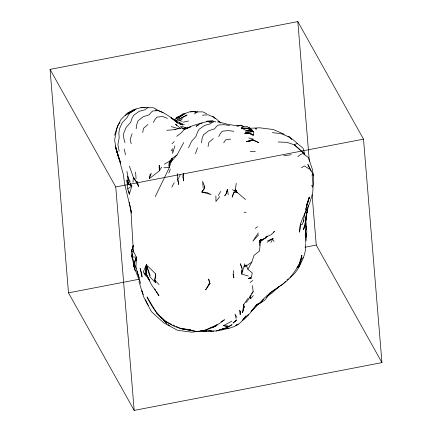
<?xml version="1.0" encoding="UTF-8"?>
<svg xmlns="http://www.w3.org/2000/svg" width="432" height="432" viewBox="0 0 432 432"><rect width="100%" height="100%" fill="white"/><g stroke="black" fill="none" stroke-linecap="round" stroke-linejoin="round"><path stroke-width="0.65" d="M132.003 254.524L131.987 256.948L135.092 270.778M137.047 270.799L140.638 283.527L133.866 266.587L134.471 263.488L134.001 262.413L139.174 277.771M243.043 126.29L247.261 126.538L250.15 128.574L253.498 131.711L249.464 130.329L244.922 133.731L250.393 133.267L253.368 135.162L250.182 133.558L244.922 133.731L249.853 131.576L253.498 131.711L249.399 129.967L246.407 130.621L244.922 133.731L251.348 131.836L253.498 131.711L248.449 128.574L249.674 127.85L253.498 131.711L253.368 135.162L250.544 134.498M146.205 268.78L146.362 264.827L155.731 273.942L154.818 280.174L155.59 282.825L149.899 276.799L146.362 264.827L143.343 271.852L144.817 274.952M172.751 150.088L172.622 153.441L174.917 145.838M304.058 220.028L302.022 224.867L300.559 224.003L300.645 227.399L299.317 232.151C299.268 220.228 307.908 210.541 310.792 199.341C314.269 191.624 312.784 182.957 312.082 174.787L313.373 174.89L313.724 182.822L312.584 187.24M145.919 276.032L145.028 273.278L146.362 264.827L146.772 274.99L149.683 280.827L145.94 274.509L146.362 264.827L150.244 275.611M241.936 270.2L241.731 274.136L248.265 275.972M136.15 109.253L133.537 109.674L127.31 113.189L120.933 119.545L118.055 125.242L116.743 128.898L114.647 139.865L115.641 146.659L123.293 174.263L124.648 183.854L130.912 210.357L133.348 251.154L136.463 257.202L135.934 266.819L136.48 268.542M159.149 167.8L159.284 165.596L159.295 170.878L149.229 178.74L150.244 174.053M306.547 233.172L306.072 240.721L305.305 242.476M133.029 182.201L133.364 177.46L129.438 166.163M306.067 223.868L305.208 235.154M134.563 264.082L133.866 266.587L133.758 261.166L132.008 256.916L133.439 249.912M233.501 270.486L233.188 274.595L233.901 277.803L233.183 274.504M305.618 221.621L306.31 214.402M306.126 220.147L306.715 214.186M172.087 160.083L172.276 158.236L177.034 154.937L183.735 142.555M243.788 304.376L242.492 312.795L244.048 307.606L243.788 304.376L248.076 298.242M240.176 314.512L240.473 311.904L239.582 310.581L240.176 314.512L240.559 311.31L239.582 310.581M259.308 245.533L259.897 240.424L261.149 239.501M305.456 221.432L303.491 229.678L306.018 223.49L305.969 216.95L308.47 205.448M305.602 220.153L305.969 216.95M236.234 183.362L235.246 190.739L245.533 199.557M136.139 128.806L136.739 124.551L138.105 120.701L143.332 116.656L149.224 114.772L151.108 112.396L152.89 110.927L158.587 110.662L163.139 112.79M201.479 142.906L202.079 138.65L203.45 134.806L208.672 130.761L214.564 128.876L216.448 126.5L218.236 125.026L223.949 124.664L229.694 125.496M244.782 263.839L241.731 274.136L242.098 268.601L240.359 263.752L242.039 268.229M132.273 254.961L131.987 256.948L131.711 253.049M249.437 278.084L248.546 278.613L251.17 278.699L248.546 278.613L251.413 277.079L252.272 273.019L247.898 269.287L251.813 262.035L254.038 255.382L259.502 251.003L260.399 242.557L259.416 241.925L259.897 240.424L265.594 238.145L265.729 237.265L267.116 236.072M154.834 279.644L155.731 273.942M204.606 186.403L204.196 188.951L201.793 192.013L211.183 194.578L206.987 192.521L201.793 192.013L203.769 189.151L204.606 186.403L202.592 181.397L203.132 187.472M171.785 158.263C170.878 161.59 166.817 162.4 164.354 164.236M305.267 240.451L306.844 231.871L305.602 222.82M142.717 132.505L143.494 128.326L147.971 124.492M208.057 146.61L208.84 142.425L213.311 138.596M303.205 221.778L304.744 213.656L306.353 209.434M227.416 189.432L226.481 193.374L224.732 195.782L226.13 193.612L227.416 189.432L228.22 194.778M171.04 159.899L172.276 158.236L169.355 167.524L155.212 196.733M306.526 214.029L307.168 211.496M301.482 256.7L301.822 255.452C301.369 264.265 297.162 272.452 289.872 277.533M135.772 259.702L136.463 257.202L132.008 256.916M114.615 135.297L117.623 125.782L119.95 122.477M242.492 312.795L244.096 306.412L244.361 306.968M303.491 229.678L304.592 226.012M133.337 245.516L131.49 251.532L133.261 245.592M129.325 194.184L131.836 186.014L128.763 180.722L127.634 176.116L127.969 181.861L128.86 184.361L131.836 186.014L127.737 188.935L129.325 194.184L128.741 191.014M133.315 245.576L131.209 252.407L133.348 251.154M134.87 262.229L136.463 257.202L136.469 260.534M306.59 214.213L307.503 211.361L307.449 208.737M209.59 282.955L208.915 285.034L205.583 289.899L209.704 283.149L208.667 278.975L209.59 282.955L208.219 285.806M172.276 158.236L171.067 161.887L171.709 161.098M233.501 193.223L232.184 197.165L233.75 192.575L235.094 191.279L235.456 189.248L237.103 192.407L233.75 192.575M195.469 153.662L197.478 147.82M132.133 133.715L130.145 139.439L131.236 143.824M298.409 267.921C302.297 260.485 306.817 252.261 305.289 243.621M168.836 173.119L170.294 169.047M149.229 178.74L151.27 173.237M235.035 321.457L236.612 319.901L233.037 323.093L235.035 321.457L235.467 320.344M133.99 262.899L136.463 257.202M307.292 211.837L307.503 211.361M176.666 136.328C179.928 134.033 183.438 131.387 185.236 127.748L187.051 128.153M188.6 147.766L191.457 141.507L196.025 136.388L197.321 132.478L199.109 129.303L204.541 125.442L210.33 123.844L212.161 122.359L213.565 121.835L209.736 121.57M249.723 130.28L249.853 130.005L253.498 131.711L248.297 128.725L241.369 128.12L246.407 130.621L249.723 130.28L253.498 131.711M180.095 174.987L177.93 179.55L178.702 184.507L177.509 179.01L177.223 173.54M232.443 189.594L233.96 190.685L234.689 190.728L235.456 189.248L235.834 190.615L237.103 192.407L235.294 190.777M171.871 187.094L174.204 182.731M270.977 242.363L273.078 238.48L267.727 240.786M153.355 122.488L155.056 119.399L156.994 117.094L162.659 116.548L167.432 118.33M218.7 136.593L220.396 133.499L222.34 131.198L228.058 130.577L233.777 131.274M218.263 195.593L220.703 191.398M252.401 285.536L253.168 291.665L247.622 300.758L245.997 302.535M234.689 190.728L235.084 190.107L235.094 191.279M223.744 142.841L225.617 139.876L230.704 139.061M161.703 167.087L159.295 170.878L159.284 165.596M266.328 297.691L266.555 297.34M258.325 232.918L252.893 241.121L258.692 234.743M250.965 295.256L249.772 296.951L249.723 297.778L250.733 298.604L253.282 295.591M171.094 150.822L172.643 148.684M279.661 286.297L270.551 292.496L264.568 300.451L261.079 302.389M261.16 302.081C268.58 291.476 281.416 287.134 290.077 277.781C295.034 270.848 300.677 264.292 301.822 255.452L298.949 265.108L296.919 267.683M219.758 196.571L215.946 201.506L215.892 195.912M251.586 293.679L253.168 291.665M302.443 258.455L303.156 257.591M251.856 310.489L251.024 311.488L259.983 302.94M252.688 309.485L256.424 304.976L258.142 303.901M226.665 326.554L227.162 325.971L228.112 326.101L226.665 326.554L223.549 325.642L231.919 321.122M172.206 160.585L177.034 154.937M242.946 319.453L246.024 315.889C241.774 323.266 234.014 328.066 225.493 328.72M265.594 238.145L267.257 236.282M145.114 107.735L142.484 107.309L135.826 108.94L130.75 112.266L128.763 114.48L126.965 117.698L122.305 122.569L119.426 128.893L118.854 133.202L119.173 137.776L117.909 144.553L119.135 151.195M171.661 160.558L170.921 161.444L170.672 162.815L169.479 161.271L171.79 160.364M193.352 111.661L192.04 111.445C185.657 112.298 180.009 115.668 176.175 120.852L187.078 114.982L179.183 119.048M260.582 302.022L263.536 298.987L261.128 302.713L256.424 304.976L249.842 313.508L242.995 319.529L248.557 314.604L244.517 318.989L241.985 320.695M128.385 113.092L129.308 112.142L127.51 113.503M285.509 281.41L282.803 284.143L280.708 285.579M269.147 293.873L270.551 292.496M171.974 143.726L174.236 141.583M279.596 286.092L272.398 292.669L267.106 296.525M194.454 114.016L196.376 112.396L197.775 111.872L202.91 111.883L206.723 113.773M261.689 240.943L264.4 238.664L259.897 240.424L260.399 242.557L260.399 240.284L261.689 240.943L260.782 240.068M286.864 280.039L288.365 278.786M297.853 156.643L300.645 154.445L302.832 153.49L308.378 157.545L312.536 169.781L313.33 175.808L312.46 174.01M267.192 242.233L273.078 238.48M250.079 282.539L252.801 280.476M176.612 117.979L183.092 113.81L185.053 113.492M255.323 228.377L257.618 226.703M251.813 262.035L244.75 267.095L244.82 265.707L246.418 265.594L247.898 269.287M301.423 167.843L304.349 165.926L309.544 169.16M226.012 328.093L231.973 324.745L226.012 328.093L216.14 331.101M235.834 190.615L236.164 190.415L235.246 190.739M260.636 302.4L256.424 304.976L259.913 303.037M221.065 321.808L224.516 319.739C216.216 326.425 205.934 331.819 194.989 331.344M130.75 112.266L134.487 110.101L127.64 113.708M180.306 116.402L184.043 114.237L177.196 117.844M125.204 115.414L134.487 110.101M184.043 114.237L174.76 119.551L176.866 117.326L178.864 116.278M198.693 124.794L196.058 126.29L201.172 123.044L207.83 121.414L211.518 122.051M179.879 120.328L182.714 118.73M181.229 124.724L182.768 123.849C172.892 120.771 165.904 111.721 155.396 109.971M273.445 232.081L274.547 231.46L271.247 234.662L265.329 237.33M235.591 325.701L238.194 324.265L236.336 324.929M244.917 265.729L246.181 265.064L246.418 265.594L244.134 265.837M217.507 122.126L219.326 121.646L220.876 122.942M184.286 128.596L185.96 127.786M249.88 277.819L251.413 277.079M229.03 326.554L221.395 329.573L222.178 329.459L220.25 329.659M174.717 129.622L181.537 127.791L184.324 129.406C190.004 126.743 195.863 124.108 202.133 123.25M262.402 239.306L259.897 240.424L262.613 239.328M184.324 129.406L190.404 127.057M157.232 109.723L153.355 107.746L148.219 107.73L146.821 108.259L144.985 109.744L139.196 111.337L133.763 115.198L131.976 118.379L130.685 122.288L126.122 127.424L123.552 133.763L123.806 138.316L125.032 142.706M214.672 325.701L217.188 324.794L213.284 326.943L209.828 327.974L203.834 330.707L191.819 332.186L177.498 330.28L163.685 322.817L151.373 311.612L143.732 297.043L138.953 281.556M221.395 329.573L224.408 328.493L216.027 331.009L203.877 330.593M183.8 128.563L184.777 128.758L190.291 126.9M245.317 265.356L246.181 265.064M211.302 327.667L215.973 326.29L210.838 327.375M221.011 330.129L229.046 328.271M183.341 122.159L188.455 121.019M252.688 140.373L246.526 141.696L252.347 139.482L253.303 140.238M253.444 140.222L246.526 141.696L253.411 139.946L258.8 142.663L254.524 140.778M250.231 151.745L252.002 151.378L255.317 151.519M50.058 69.39L297.815 21.6L363.506 139.142L381.942 362.61L134.185 410.4L68.494 292.858L50.058 69.39L115.754 186.932L134.185 410.4M115.754 186.932L363.506 139.142M68.494 292.858L138.715 279.315M304.987 247.239L316.246 245.068L381.942 362.61M246.407 130.621L249.853 130.005M207.058 331.344L208.273 331.139M236.779 125.896L241.121 125.242L243.524 126.387M283.716 155.741L291.168 154.737M237.713 125.955L239.711 125.744M182.552 124.832L184.388 124.643M140.918 107.784L144.396 107.471L148.219 107.73M190.474 111.92L193.952 111.607L197.775 111.872M206.426 121.214L212.215 120.685L215.806 121.954M166.747 130.318L175.867 129.524M206.156 331.636L206.593 331.603M202.36 115.193L208.138 114.799L212.674 116.694L216.178 118.881L219.326 121.646M249.718 128.288L259.691 127.802L273.283 129.535L284.326 134.282M163.944 167.762L169.355 167.524L169.479 161.271L168.766 165.164L169.355 167.524M208.532 331.463L213.7 331.403M304.916 154.602L303.021 148.198L297.707 143.748L296.498 143.732L294.3 144.823L286.972 142.333L278.089 141.993M247.801 128.531L241.369 128.12L248.978 128.255L241.369 128.12L248.033 128.65M212.674 116.694L213.586 116.71L215.33 118.768M272.322 132.667L281.016 133.628L287.933 136.469L289.273 136.496L291.838 139.52M241.369 128.12L242.6 128.147M179.874 124.486L180.992 124.546M194.697 112.034L195.863 112.115M211.064 122.04L208.732 121.878L210.028 122.04M223.549 325.642L227.162 325.971M256.522 128.898L255.231 128.779L256.576 129.011M205.027 330.28L206.329 330.404M208.931 330.664L211.534 330.923M182.725 328.838C165.753 325.674 153.868 311.963 147.015 296.87L156.438 312.611L167.022 323.914M184.054 328.995L190.674 329.794L180.738 328.595L175.932 326.36M194.67 111.872L195.982 112.088M205.529 331.555L201.42 330.658M240.775 125.334L241.288 125.426M182.612 124.999L177.223 122.693L171.077 117.596L177.773 123.174M238.421 126.031L227.529 124.276L218.83 121.943M180.533 126.274L183.865 126.986L185.242 128.104M248.719 137.948L253.13 139.077M178.394 120.312L182.245 121.316M202.797 330.755L206.156 331.711L202.268 330.642M244.82 265.707L244.879 265.502M171.169 126.587L178.853 128.768M311.321 185.765L312.649 186.181M244.129 212.09L246.067 212.738M184.777 128.758L181.537 127.791M241.045 125.599L242.865 126.36M200.718 330.588L202.36 331.301M171.725 324.4L165.715 321.597L160.612 316.656M172.924 324.956L174.728 325.798M171.504 118.314L176.488 120.733M287.933 136.469L293.085 139.682L297.707 143.748M131.836 186.014L129.001 184.248L126.932 180.198L127.737 188.935M209.704 283.149L210.406 283.662M180.484 128.471L175.603 124.076L176.715 125.615M157.826 313.956L156.438 312.611L162.443 318.74M163.372 319.685L166.142 322.51M167.994 324.4L169.376 325.814M154.818 280.174L159.025 284.548M148.408 305.343L147.49 304.387L145.508 299.705M179.539 122.828L180.905 124.535M145.94 274.509L145.028 273.278L149.683 280.827M249.674 127.85L250.15 128.574M130.189 181.499L128.439 178.756L126.851 171.331M154.667 288.808L155.736 290.52M156.449 291.659L158.938 295.65L151.243 284.375L146.772 274.99M236.893 317.212L235.003 314.069L236.115 318.557M142.463 291.935L141.82 290.763L143.257 294.64M138.683 186.386L135.713 180.824L133.364 177.46L136.031 181.202L138.683 186.386L137.165 181.246M313.373 174.89L307.816 164.43L311.008 171.018M120.296 161.698L118.249 156.805L116.537 150.633L120.809 163.485M273.445 239.987L274.05 241.526M115.301 145.994L115.916 148.311M154.985 280.282L155.59 282.825M124.157 148.97L125.518 154.796M130.912 210.357L131.49 213.089L129.244 202.219M250.733 298.604L250.349 296.276L250.733 298.604L250.592 295.078M126.932 180.198L127.645 184.664M305.662 224.764L305.867 226.703M297.815 21.6L309.328 161.185M312.098 194.735L316.246 245.068M135.594 172.071L136.075 178.772M306.148 226.8L306.31 229.349M305.489 229.9L305.678 237.519M183.384 173.281L183.011 177.077L183.595 180.965L183.06 176.477L183.384 173.281M309.35 197.132L305.743 209.412L309.35 197.132L306.326 206.032L309.35 197.132M223.776 328.482L219.958 329.989L223.776 328.482M196.241 331.403L180.738 328.595L196.241 331.403M171.612 160.942L171.175 160.294L171.612 160.942M298.982 148.835L294.3 144.823L304.339 153.749L298.982 148.835M119.308 159.289L115.808 148.84L115.641 146.659L119.308 159.289M141.707 273.386L140.103 268.331L142.031 277.096L141.707 273.386"/></g></svg>
